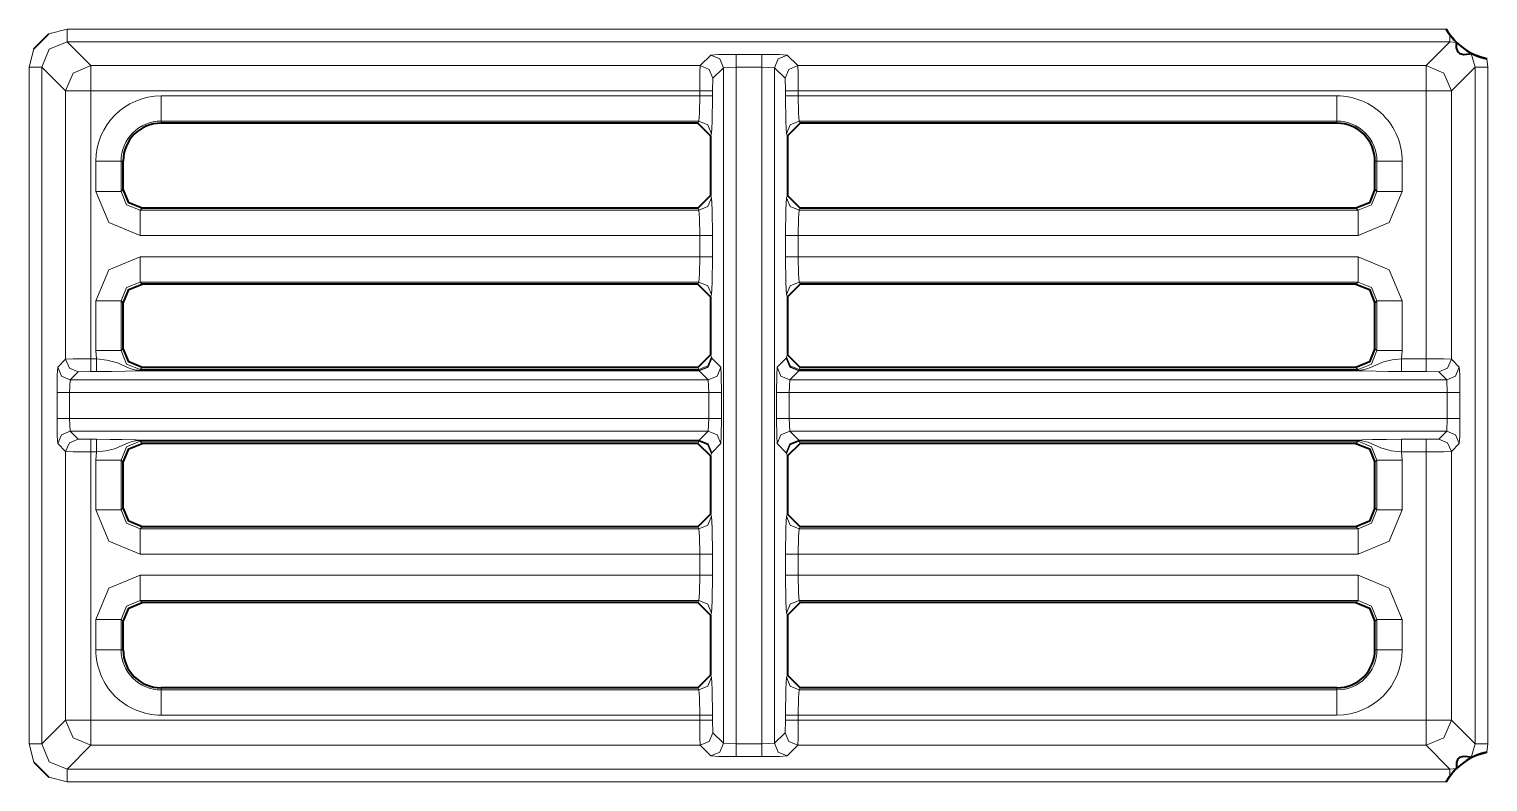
# Model space of a CAD drawing. Header units: millimetres. Extents: x 0 to 2941, y -405 to 1422.
# Drawn here: x 990.8 to 1048.6, y 488.2 to 518 of the extents above; entities that cross this region are included whole.
import ezdxf

# ---------------------------------------------------------------- set-up
doc = ezdxf.new("R2010")
doc.units = ezdxf.units.MM
doc.layers.add('FINE', color=9, linetype='Continuous')
doc.layers.add('OUTLINE', color=7, linetype='Continuous')

msp = doc.modelspace()

# ---------------------------------------------------------------- linework, layer by layer
at = {"layer": 'FINE', "lineweight": 9}
for p, q in [((992.329, 517.977), (991.602, 517.789)), ((1046.909, 517.977), (992.329, 517.977)), ((1047.054, 517.477), (1047.309, 517.444)), ((991.018, 517.205), (990.83, 516.478)), ((1017.804, 516.954), (1017.384, 516.534)), ((1019.83, 516.979), (1018.804, 516.979)), ((1021.249, 516.534), (1020.829, 516.954)), ((1047.896, 517.017), (1048.054, 516.478)), ((1048.554, 516.478), (1048.518, 516.801)), ((990.83, 516.478), (990.83, 489.703)), ((991.33, 489.703), (991.33, 516.478)), ((991.33, 516.478), (992.273, 515.534)), ((1017.884, 516.034), (1018.304, 516.454)), ((1018.304, 516.454), (1018.804, 516.479)), ((1018.304, 516.454), (1018.304, 489.727)), ((1018.804, 489.702), (1018.804, 516.479)), ((1018.804, 516.479), (1019.83, 516.479)), ((1019.83, 516.479), (1019.83, 489.702)), ((1019.83, 516.479), (1020.329, 516.454)), ((1020.329, 516.454), (1020.749, 516.034)), ((1020.329, 489.727), (1020.329, 516.454)), ((1046.11, 516.534), (1021.249, 516.534)), ((1048.554, 489.703), (1048.554, 516.478)), ((992.273, 515.534), (992.273, 504.921)), ((993.273, 515.534), (1017.371, 515.534)), ((1017.371, 515.534), (1017.371, 515.338)), ((1017.871, 515.534), (1017.884, 516.034)), ((1017.871, 515.338), (1017.871, 515.534)), ((1020.749, 516.034), (1020.762, 515.534)), ((1020.762, 515.534), (1020.762, 515.338)), ((1021.262, 515.338), (1021.262, 515.534)), ((1047.11, 504.921), (1047.11, 515.534)), ((1017.371, 515.338), (996.049, 515.338)), ((1042.584, 515.338), (1021.262, 515.338)), ((996.049, 514.259), (996.049, 514.34)), ((1042.584, 514.34), (1042.584, 514.259)), ((1017.793, 513.758), (1017.834, 513.84)), ((1020.799, 513.84), (1020.84, 513.758)), ((1044.085, 512.758), (1044.166, 512.758)), ((1045.165, 511.561), (1045.165, 512.758)), ((1017.293, 510.893), (1017.334, 510.812)), ((1017.834, 511.311), (1017.793, 511.394)), ((1020.84, 511.394), (1020.799, 511.311)), ((1021.299, 510.812), (1021.34, 510.893)), ((1043.336, 510.893), (1043.417, 510.812)), ((1043.417, 510.812), (1021.299, 510.812)), ((995.216, 509.813), (1017.371, 509.813)), ((1017.371, 509.813), (1017.371, 508.973)), ((1017.871, 508.973), (1017.871, 509.813)), ((1020.762, 509.813), (1020.762, 508.973)), ((1021.262, 509.813), (1043.417, 509.813)), ((1021.262, 508.973), (1021.262, 509.813)), ((1017.371, 508.973), (995.216, 508.973)), ((1043.417, 508.973), (1021.262, 508.973)), ((995.216, 507.975), (1017.334, 507.975)), ((995.298, 507.893), (995.216, 507.975)), ((1017.334, 507.975), (1017.293, 507.893)), ((1021.299, 507.975), (1043.417, 507.975)), ((1021.34, 507.893), (1021.299, 507.975)), ((1043.417, 507.975), (1043.336, 507.893)), ((1017.793, 507.393), (1017.834, 507.476)), ((1020.799, 507.476), (1020.84, 507.393)), ((993.469, 507.226), (993.469, 505.261)), ((1044.085, 507.145), (1044.166, 507.226)), ((1044.166, 507.226), (1044.166, 505.261)), ((1045.165, 505.261), (1045.165, 507.226)), ((993.469, 505.261), (993.499, 504.934)), ((994.549, 505.342), (994.467, 505.261)), ((1017.834, 505.011), (1017.793, 505.094)), ((1020.84, 505.094), (1020.799, 505.011)), ((1044.166, 505.261), (1044.085, 505.342)), ((992.273, 504.921), (991.958, 504.606)), ((995.216, 504.512), (995.298, 504.593)), ((1017.334, 504.512), (995.216, 504.512)), ((1017.293, 504.593), (1017.334, 504.512)), ((1017.334, 504.512), (1017.342, 504.48)), ((1017.842, 504.963), (1017.834, 505.011)), ((1018.199, 504.606), (1017.842, 504.963)), ((1020.799, 505.011), (1020.791, 504.963)), ((1021.291, 504.48), (1021.299, 504.512)), ((1043.336, 504.593), (1043.417, 504.512)), ((1047.425, 504.606), (1047.11, 504.921)), ((992.432, 503.606), (992.458, 504.106)), ((992.458, 504.106), (992.773, 504.422)), ((992.773, 504.422), (993.273, 504.434)), ((993.273, 504.434), (993.499, 504.434)), ((1017.342, 504.48), (995.216, 504.48)), ((995.216, 504.463), (1017.342, 504.463)), ((1017.699, 504.106), (1017.725, 503.606)), ((1020.908, 503.606), (1020.934, 504.106)), ((1020.934, 504.106), (1021.291, 504.463)), ((1046.926, 504.106), (1020.934, 504.106)), ((1043.417, 504.48), (1021.291, 504.48)), ((1021.291, 504.463), (1043.417, 504.463)), ((1045.134, 504.434), (1046.11, 504.434)), ((1046.11, 504.434), (1046.61, 504.422)), ((1046.61, 504.422), (1046.926, 504.106)), ((1046.926, 504.106), (1046.951, 503.606)), ((991.933, 503.606), (991.933, 502.581)), ((992.432, 503.606), (1017.725, 503.606)), ((1017.725, 503.606), (1017.725, 502.581)), ((1018.225, 502.581), (1018.225, 503.606)), ((1020.908, 503.606), (1046.951, 503.606)), ((1020.908, 502.581), (1020.908, 503.606)), ((1046.951, 503.606), (1046.951, 502.581)), ((1047.451, 502.581), (1047.451, 503.606)), ((1017.725, 502.581), (992.432, 502.581)), ((1017.725, 502.581), (1017.699, 502.081)), ((1046.951, 502.581), (1020.908, 502.581)), ((1020.934, 502.081), (1020.908, 502.581)), ((1046.951, 502.581), (1046.926, 502.081)), ((992.458, 502.081), (1017.699, 502.081)), ((992.773, 501.765), (992.458, 502.081)), ((993.273, 501.753), (992.773, 501.765)), ((993.499, 501.753), (993.273, 501.753)), ((1017.342, 501.724), (995.216, 501.724)), ((995.216, 501.707), (1017.342, 501.707)), ((995.298, 501.593), (995.216, 501.675)), ((995.216, 501.675), (1017.334, 501.675)), ((1017.334, 501.675), (1017.293, 501.593)), ((1017.342, 501.707), (1017.334, 501.675)), ((1017.699, 502.081), (1017.342, 501.724)), ((1020.934, 502.081), (1046.926, 502.081)), ((1021.291, 501.724), (1020.934, 502.081)), ((1043.417, 501.724), (1021.291, 501.724)), ((1021.291, 501.707), (1043.417, 501.707)), ((1021.299, 501.675), (1021.291, 501.707)), ((1021.299, 501.675), (1043.417, 501.675)), ((1021.34, 501.593), (1021.299, 501.675)), ((1043.417, 501.675), (1043.336, 501.593)), ((1046.11, 501.753), (1045.134, 501.753)), ((1046.61, 501.765), (1046.11, 501.753)), ((1046.926, 502.081), (1046.61, 501.765)), ((991.958, 501.581), (992.273, 501.266)), ((992.273, 501.266), (992.273, 490.647)), ((993.273, 501.253), (993.499, 501.253)), ((993.273, 490.647), (993.273, 501.253)), ((993.499, 501.253), (993.469, 500.926)), ((1017.793, 501.093), (1017.834, 501.176)), ((1017.834, 501.176), (1017.842, 501.224)), ((1020.799, 501.176), (1020.84, 501.093)), ((1045.134, 501.253), (1046.11, 501.253)), ((1045.165, 500.926), (1045.134, 501.253)), ((1046.11, 501.253), (1046.11, 490.647)), ((1047.11, 490.647), (1047.11, 501.266)), ((993.469, 500.926), (993.469, 498.961)), ((994.467, 500.926), (994.549, 500.845)), ((994.467, 498.961), (994.467, 500.926)), ((1044.085, 500.845), (1044.166, 500.926)), ((1044.166, 500.926), (1044.166, 498.961)), ((1045.165, 498.961), (1045.165, 500.926)), ((994.549, 499.042), (994.467, 498.961)), ((1017.834, 498.711), (1017.793, 498.794)), ((1020.84, 498.794), (1020.799, 498.711)), ((1044.166, 498.961), (1044.085, 499.042)), ((1017.293, 498.293), (1017.334, 498.212)), ((1021.299, 498.212), (1021.34, 498.293)), ((995.216, 497.213), (1017.371, 497.213)), ((1017.371, 497.213), (1017.371, 496.373)), ((1017.871, 496.373), (1017.871, 497.213)), ((1020.762, 497.213), (1020.762, 496.373)), ((1021.262, 497.213), (1043.417, 497.213)), ((1021.262, 496.373), (1021.262, 497.213)), ((1017.371, 496.373), (995.216, 496.373)), ((1043.417, 496.373), (1021.262, 496.373)), ((995.216, 495.375), (1017.334, 495.375)), ((995.298, 495.293), (995.216, 495.375)), ((1017.334, 495.375), (1017.293, 495.293)), ((1021.299, 495.375), (1043.417, 495.375)), ((1021.34, 495.293), (1021.299, 495.375)), ((1043.417, 495.375), (1043.336, 495.293)), ((1017.793, 494.793), (1017.834, 494.876)), ((1020.799, 494.876), (1020.84, 494.793)), ((993.469, 494.626), (993.469, 493.422)), ((994.467, 494.626), (994.549, 494.545)), ((994.467, 493.422), (994.467, 494.626)), ((1044.085, 494.545), (1044.166, 494.626)), ((1044.166, 494.626), (1044.166, 493.422)), ((1045.165, 493.422), (1045.165, 494.626)), ((994.549, 493.422), (994.467, 493.422)), ((1044.166, 493.422), (1044.085, 493.422)), ((1017.834, 492.34), (1017.793, 492.422)), ((1020.84, 492.422), (1020.799, 492.34)), ((996.049, 491.841), (996.049, 491.922)), ((1017.334, 491.841), (996.049, 491.841)), ((1017.293, 491.922), (1017.334, 491.841)), ((1021.299, 491.841), (1021.34, 491.922)), ((1042.584, 491.841), (1021.299, 491.841)), ((1042.584, 491.922), (1042.584, 491.841)), ((996.049, 490.842), (1017.371, 490.842)), ((1017.371, 490.842), (1017.371, 490.647)), ((1017.871, 490.647), (1017.871, 490.842)), ((1020.762, 490.842), (1020.762, 490.647)), ((1021.262, 490.842), (1042.584, 490.842)), ((1021.262, 490.647), (1021.262, 490.842)), ((992.273, 490.647), (991.33, 489.703)), ((1017.371, 490.647), (993.273, 490.647)), ((1017.884, 490.147), (1017.871, 490.647)), ((1018.304, 489.727), (1017.884, 490.147)), ((1020.749, 490.147), (1020.329, 489.727)), ((1020.762, 490.647), (1020.749, 490.147)), ((1046.11, 490.647), (1021.262, 490.647)), ((1048.054, 489.703), (1047.11, 490.647)), ((990.83, 489.703), (991.018, 488.976)), ((992.329, 488.704), (993.273, 489.647)), ((993.273, 489.647), (1017.384, 489.647)), ((1017.384, 489.647), (1017.804, 489.227)), ((1018.804, 489.702), (1018.304, 489.727)), ((1019.83, 489.702), (1018.804, 489.702)), ((1020.329, 489.727), (1019.83, 489.702)), ((1020.829, 489.227), (1021.249, 489.647)), ((1048.054, 489.703), (1047.896, 489.164)), ((1048.518, 489.379), (1048.554, 489.703)), ((991.602, 488.391), (992.329, 488.204)), ((1047.054, 488.704), (992.329, 488.704)), ((1047.309, 488.736), (1047.054, 488.704)), ((992.329, 488.204), (1046.909, 488.204))]:
    msp.add_line(p, q, dxfattribs=at)
for points in [[(992.329, 517.477), (992.329, 517.628), (992.329, 517.977)], [(991.33, 516.478), (991.622, 517.185), (992.329, 517.477)], [(992.329, 517.477), (1047.054, 517.477), (1046.11, 516.534)], [(1017.384, 516.534), (993.273, 516.534), (992.329, 517.477)], [(1047.054, 517.477), (1047.054, 517.556), (1047.054, 517.755)], [(1018.804, 516.979), (1018.106, 516.972), (1017.804, 516.954)], [(1018.304, 516.454), (1018.157, 516.807), (1017.804, 516.954)], [(1018.804, 516.479), (1018.804, 516.828), (1018.804, 516.979)], [(1019.83, 516.479), (1019.83, 516.828), (1019.83, 516.979)], [(1020.829, 516.954), (1020.527, 516.972), (1019.83, 516.979)], [(1020.329, 516.454), (1020.476, 516.807), (1020.829, 516.954)], [(991.33, 516.478), (991.179, 516.478), (990.83, 516.478)], [(993.273, 516.534), (992.566, 516.241), (992.273, 515.534)], [(993.273, 515.534), (993.273, 516.232), (993.273, 516.534)], [(1017.384, 516.534), (1017.375, 516.232), (1017.371, 515.534)], [(1017.884, 516.034), (1017.737, 516.387), (1017.384, 516.534)], [(1020.749, 516.034), (1020.896, 516.387), (1021.249, 516.534)], [(1021.262, 515.534), (1021.258, 516.232), (1021.249, 516.534)], [(1047.11, 515.534), (1046.817, 516.241), (1046.11, 516.534)], [(1046.11, 515.534), (1046.11, 516.232), (1046.11, 516.534)], [(1047.11, 515.534), (1048.054, 516.478), (1048.054, 489.703)], [(1048.554, 516.478), (1048.205, 516.478), (1048.054, 516.478)], [(993.273, 515.534), (992.575, 515.534), (992.273, 515.534)], [(993.499, 504.934), (993.273, 504.934), (993.273, 515.534)], [(1017.871, 515.534), (1017.72, 515.534), (1017.371, 515.534)], [(1020.762, 515.534), (1020.913, 515.534), (1021.262, 515.534)], [(1021.262, 515.534), (1046.11, 515.534), (1046.11, 504.934)], [(1047.11, 515.534), (1046.808, 515.534), (1046.11, 515.534)], [(996.049, 515.338), (996.049, 514.65), (996.049, 514.34)], [(1017.371, 515.338), (1017.36, 514.65), (1017.334, 514.34)], [(1017.871, 515.338), (1017.72, 515.338), (1017.371, 515.338)], [(1017.834, 513.84), (1017.86, 514.306), (1017.871, 515.338)], [(1021.262, 515.338), (1020.913, 515.338), (1020.762, 515.338)], [(1020.762, 515.338), (1020.773, 514.306), (1020.799, 513.84)], [(1021.299, 514.34), (1021.273, 514.65), (1021.262, 515.338)], [(1042.584, 514.34), (1042.584, 514.65), (1042.584, 515.338)], [(996.049, 514.34), (1017.334, 514.34), (1017.293, 514.259)], [(1017.834, 513.84), (1017.687, 514.193), (1017.334, 514.34)], [(1021.299, 514.34), (1020.946, 514.193), (1020.799, 513.84)], [(1021.34, 514.259), (1021.299, 514.34), (1042.584, 514.34)], [(993.469, 512.758), (994.157, 512.758), (994.467, 512.758)], [(993.469, 512.758), (993.469, 511.561), (993.98, 510.325), (995.216, 509.813)], [(994.549, 511.642), (994.467, 511.561), (994.467, 512.758), (994.549, 512.758)], [(1044.166, 512.758), (1044.166, 511.561), (1044.085, 511.642)], [(1044.166, 512.758), (1044.476, 512.758), (1045.165, 512.758)], [(993.469, 511.561), (994.157, 511.561), (994.467, 511.561)], [(995.216, 510.812), (994.685, 511.03), (994.467, 511.561)], [(1044.166, 511.561), (1043.948, 511.03), (1043.417, 510.812)], [(1043.417, 509.813), (1044.653, 510.325), (1045.165, 511.561)], [(1044.166, 511.561), (1044.476, 511.561), (1045.165, 511.561)], [(1017.334, 510.812), (995.216, 510.812), (995.298, 510.893)], [(1017.334, 510.812), (1017.687, 510.959), (1017.834, 511.311)], [(1017.871, 509.813), (1017.86, 510.846), (1017.834, 511.311)], [(1020.799, 511.311), (1020.773, 510.846), (1020.762, 509.813)], [(1020.799, 511.311), (1020.946, 510.959), (1021.299, 510.812)], [(995.216, 509.813), (995.216, 510.502), (995.216, 510.812)], [(1017.334, 510.812), (1017.36, 510.502), (1017.371, 509.813)], [(1021.262, 509.813), (1021.273, 510.502), (1021.299, 510.812)], [(1043.417, 510.812), (1043.417, 510.502), (1043.417, 509.813)], [(1017.371, 509.813), (1017.72, 509.813), (1017.871, 509.813)], [(1020.762, 509.813), (1020.913, 509.813), (1021.262, 509.813)], [(995.216, 508.973), (993.98, 508.462), (993.469, 507.226)], [(995.216, 507.975), (995.216, 508.285), (995.216, 508.973)], [(1017.371, 508.973), (1017.36, 508.285), (1017.334, 507.975)], [(1017.371, 508.973), (1017.72, 508.973), (1017.871, 508.973)], [(1017.834, 507.476), (1017.86, 507.941), (1017.871, 508.973)], [(1020.762, 508.973), (1020.913, 508.973), (1021.262, 508.973)], [(1020.762, 508.973), (1020.773, 507.941), (1020.799, 507.476)], [(1021.299, 507.975), (1021.273, 508.285), (1021.262, 508.973)], [(1043.417, 507.975), (1043.417, 508.285), (1043.417, 508.973)], [(1045.165, 507.226), (1044.653, 508.462), (1043.417, 508.973)], [(994.467, 507.226), (994.685, 507.757), (995.216, 507.975)], [(1017.334, 507.975), (1017.687, 507.828), (1017.834, 507.476)], [(1020.799, 507.476), (1020.946, 507.828), (1021.299, 507.975)], [(1043.417, 507.975), (1043.948, 507.757), (1044.166, 507.226)], [(993.469, 507.226), (994.157, 507.226), (994.467, 507.226)], [(994.467, 505.261), (994.467, 507.226), (994.549, 507.145)], [(1044.166, 507.226), (1044.476, 507.226), (1045.165, 507.226)], [(993.469, 505.261), (994.157, 505.261), (994.467, 505.261)], [(995.216, 504.48), (995.216, 504.501), (995.216, 504.512), (994.685, 504.73), (994.467, 505.261)], [(1044.166, 505.261), (1043.948, 504.73), (1043.417, 504.512)], [(1044.166, 505.261), (1044.476, 505.261), (1045.165, 505.261)], [(1046.11, 504.934), (1045.134, 504.934), (1045.165, 505.261)], [(991.958, 504.606), (991.94, 504.304), (991.933, 503.606)], [(991.958, 504.606), (992.105, 504.253), (992.458, 504.106)], [(993.273, 504.934), (992.575, 504.93), (992.273, 504.921)], [(992.273, 504.921), (992.42, 504.568), (992.773, 504.422)], [(993.273, 504.934), (993.273, 504.585), (993.273, 504.434)], [(993.499, 504.934), (993.499, 504.585), (993.499, 504.434)], [(995.216, 504.48), (995.146, 504.482), (995.059, 504.491), (994.819, 504.551), (994.32, 504.773), (993.906, 504.884), (993.499, 504.934)], [(1017.334, 504.512), (1017.687, 504.659), (1017.834, 505.011)], [(1017.342, 504.48), (1017.694, 504.623), (1017.842, 504.963)], [(1017.342, 504.463), (1017.695, 504.61), (1017.842, 504.963)], [(1017.699, 504.106), (1018.052, 504.253), (1018.199, 504.606)], [(1018.225, 503.606), (1018.217, 504.304), (1018.199, 504.606)], [(1020.791, 504.963), (1020.434, 504.606), (1020.416, 504.304), (1020.409, 503.606)], [(1020.434, 504.606), (1020.581, 504.253), (1020.934, 504.106)], [(1020.791, 504.963), (1020.939, 504.623), (1021.291, 504.48)], [(1020.791, 504.963), (1020.938, 504.61), (1021.291, 504.463)], [(1020.799, 505.011), (1020.946, 504.659), (1021.299, 504.512)], [(1043.417, 504.512), (1021.299, 504.512), (1021.34, 504.593)], [(1045.134, 504.934), (1044.77, 504.891), (1044.427, 504.813), (1043.909, 504.588), (1043.772, 504.537), (1043.666, 504.508), (1043.52, 504.485), (1043.45, 504.48), (1043.417, 504.48)], [(1043.417, 504.48), (1043.417, 504.501), (1043.417, 504.512)], [(1045.134, 504.434), (1045.134, 504.585), (1045.134, 504.934)], [(1046.11, 504.434), (1046.11, 504.585), (1046.11, 504.934)], [(1047.11, 504.921), (1046.808, 504.93), (1046.11, 504.934)], [(1046.61, 504.422), (1046.964, 504.568), (1047.11, 504.921)], [(1046.926, 504.106), (1047.279, 504.253), (1047.425, 504.606)], [(1047.451, 503.606), (1047.444, 504.304), (1047.425, 504.606)], [(1017.342, 504.463), (1017.699, 504.106), (992.458, 504.106)], [(993.499, 504.434), (994.091, 504.437), (994.639, 504.447), (995.047, 504.459), (995.155, 504.463), (995.189, 504.463), (995.216, 504.463)], [(995.216, 504.48), (995.216, 504.468), (995.216, 504.463)], [(1017.342, 504.48), (1017.342, 504.468), (1017.342, 504.463)], [(1021.291, 504.463), (1021.291, 504.468), (1021.291, 504.48)], [(1043.417, 504.463), (1043.417, 504.468), (1043.417, 504.48)], [(1043.417, 504.463), (1043.43, 504.463), (1043.457, 504.463), (1043.516, 504.462), (1043.565, 504.46), (1043.64, 504.458), (1044.133, 504.443), (1044.604, 504.437), (1045.134, 504.434)], [(991.933, 503.606), (992.083, 503.606), (992.432, 503.606)], [(992.458, 502.081), (992.432, 502.581), (992.432, 503.606)], [(1017.725, 503.606), (1018.074, 503.606), (1018.225, 503.606)], [(1020.409, 503.606), (1020.559, 503.606), (1020.908, 503.606)], [(1020.409, 503.606), (1020.409, 502.581), (1020.416, 501.883), (1020.434, 501.581)], [(1046.951, 503.606), (1047.3, 503.606), (1047.451, 503.606)], [(991.933, 502.581), (992.083, 502.581), (992.432, 502.581)], [(991.933, 502.581), (991.94, 501.883), (991.958, 501.581)], [(1017.725, 502.581), (1018.074, 502.581), (1018.225, 502.581)], [(1017.842, 501.224), (1018.199, 501.581), (1018.217, 501.883), (1018.225, 502.581)], [(1020.409, 502.581), (1020.559, 502.581), (1020.908, 502.581)], [(1046.951, 502.581), (1047.3, 502.581), (1047.451, 502.581)], [(1047.11, 501.266), (1047.425, 501.581), (1047.444, 501.883), (1047.451, 502.581)], [(991.958, 501.581), (992.105, 501.934), (992.458, 502.081)], [(992.273, 501.266), (992.42, 501.619), (992.773, 501.765)], [(993.273, 501.253), (993.273, 501.602), (993.273, 501.753)], [(993.499, 501.253), (993.499, 501.602), (993.499, 501.753)], [(995.216, 501.724), (995.203, 501.724), (995.176, 501.724), (995.117, 501.725), (995.068, 501.727), (994.994, 501.729), (994.5, 501.744), (994.029, 501.75), (993.499, 501.753)], [(993.499, 501.253), (993.863, 501.296), (994.206, 501.374), (994.724, 501.599), (994.861, 501.649), (994.968, 501.679), (995.113, 501.702), (995.183, 501.706), (995.216, 501.707)], [(994.467, 500.926), (994.685, 501.457), (995.216, 501.675)], [(995.216, 501.707), (995.216, 501.719), (995.216, 501.724)], [(995.216, 501.675), (995.216, 501.686), (995.216, 501.707)], [(1017.334, 501.675), (1017.687, 501.528), (1017.834, 501.176)], [(1017.342, 501.724), (1017.695, 501.577), (1017.842, 501.224)], [(1017.342, 501.724), (1017.342, 501.719), (1017.342, 501.707)], [(1017.342, 501.707), (1017.694, 501.564), (1017.842, 501.224)], [(1017.699, 502.081), (1018.052, 501.934), (1018.199, 501.581)], [(1020.434, 501.581), (1020.581, 501.934), (1020.934, 502.081)], [(1020.791, 501.224), (1020.938, 501.577), (1021.291, 501.724)], [(1020.791, 501.224), (1020.939, 501.564), (1021.291, 501.707)], [(1020.799, 501.176), (1020.946, 501.528), (1021.299, 501.675)], [(1021.291, 501.707), (1021.291, 501.719), (1021.291, 501.724)], [(1045.134, 501.753), (1044.542, 501.75), (1043.994, 501.74), (1043.586, 501.728), (1043.478, 501.724), (1043.444, 501.724), (1043.417, 501.724)], [(1043.417, 501.724), (1043.417, 501.719), (1043.417, 501.707)], [(1043.417, 501.707), (1043.487, 501.705), (1043.574, 501.696), (1043.814, 501.636), (1044.314, 501.414), (1044.727, 501.303), (1045.134, 501.253)], [(1043.417, 501.675), (1043.417, 501.686), (1043.417, 501.707)], [(1043.417, 501.675), (1043.948, 501.457), (1044.166, 500.926)], [(1045.134, 501.753), (1045.134, 501.602), (1045.134, 501.253)], [(1046.11, 501.753), (1046.11, 501.602), (1046.11, 501.253)], [(1046.61, 501.765), (1046.964, 501.619), (1047.11, 501.266)], [(1046.926, 502.081), (1047.279, 501.934), (1047.425, 501.581)], [(992.273, 501.266), (992.575, 501.257), (993.273, 501.253)], [(1020.434, 501.581), (1020.791, 501.224), (1020.799, 501.176)], [(1046.11, 501.253), (1046.808, 501.257), (1047.11, 501.266)], [(993.469, 500.926), (994.157, 500.926), (994.467, 500.926)], [(1044.166, 500.926), (1044.476, 500.926), (1045.165, 500.926)], [(993.469, 498.961), (994.157, 498.961), (994.467, 498.961)], [(993.469, 498.961), (993.98, 497.725), (995.216, 497.213)], [(995.216, 498.212), (994.685, 498.43), (994.467, 498.961)], [(1044.166, 498.961), (1043.948, 498.43), (1043.417, 498.212)], [(1043.417, 497.213), (1044.653, 497.725), (1045.165, 498.961)], [(1044.166, 498.961), (1044.476, 498.961), (1045.165, 498.961)], [(1017.334, 498.212), (995.216, 498.212), (995.298, 498.293)], [(995.216, 497.213), (995.216, 497.902), (995.216, 498.212)], [(1017.834, 498.711), (1017.687, 498.359), (1017.334, 498.212)], [(1017.334, 498.212), (1017.36, 497.902), (1017.371, 497.213)], [(1017.871, 497.213), (1017.86, 498.246), (1017.834, 498.711)], [(1020.799, 498.711), (1020.773, 498.246), (1020.762, 497.213)], [(1021.299, 498.212), (1020.946, 498.359), (1020.799, 498.711)], [(1021.262, 497.213), (1021.273, 497.902), (1021.299, 498.212)], [(1043.336, 498.293), (1043.417, 498.212), (1021.299, 498.212)], [(1043.417, 497.213), (1043.417, 497.902), (1043.417, 498.212)], [(1017.871, 497.213), (1017.72, 497.213), (1017.371, 497.213)], [(1021.262, 497.213), (1020.913, 497.213), (1020.762, 497.213)], [(995.216, 496.373), (993.98, 495.862), (993.469, 494.626)], [(995.216, 495.375), (995.216, 495.685), (995.216, 496.373)], [(1017.371, 496.373), (1017.36, 495.685), (1017.334, 495.375)], [(1017.871, 496.373), (1017.72, 496.373), (1017.371, 496.373)], [(1017.834, 494.876), (1017.86, 495.341), (1017.871, 496.373)], [(1021.262, 496.373), (1020.913, 496.373), (1020.762, 496.373)], [(1020.762, 496.373), (1020.773, 495.341), (1020.799, 494.876)], [(1021.299, 495.375), (1021.273, 495.685), (1021.262, 496.373)], [(1043.417, 495.375), (1043.417, 495.685), (1043.417, 496.373)], [(1045.165, 494.626), (1044.653, 495.862), (1043.417, 496.373)], [(994.467, 494.626), (994.685, 495.157), (995.216, 495.375)], [(1017.834, 494.876), (1017.687, 495.228), (1017.334, 495.375)], [(1021.299, 495.375), (1020.946, 495.228), (1020.799, 494.876)], [(1043.417, 495.375), (1043.948, 495.157), (1044.166, 494.626)], [(994.467, 494.626), (994.157, 494.626), (993.469, 494.626)], [(1045.165, 494.626), (1044.476, 494.626), (1044.166, 494.626)], [(994.467, 493.422), (994.157, 493.422), (993.469, 493.422)], [(1045.165, 493.422), (1044.476, 493.422), (1044.166, 493.422)], [(996.049, 490.842), (996.049, 491.531), (996.049, 491.841)], [(1017.334, 491.841), (1017.687, 491.988), (1017.834, 492.34)], [(1017.334, 491.841), (1017.36, 491.531), (1017.371, 490.842)], [(1017.871, 490.842), (1017.86, 491.875), (1017.834, 492.34)], [(1020.799, 492.34), (1020.773, 491.875), (1020.762, 490.842)], [(1020.799, 492.34), (1020.946, 491.988), (1021.299, 491.841)], [(1021.262, 490.842), (1021.273, 491.531), (1021.299, 491.841)], [(1042.584, 490.842), (1042.584, 491.531), (1042.584, 491.841)], [(1017.371, 490.842), (1017.72, 490.842), (1017.871, 490.842)], [(1020.762, 490.842), (1020.913, 490.842), (1021.262, 490.842)], [(993.273, 490.647), (992.575, 490.647), (992.273, 490.647)], [(992.273, 490.647), (992.566, 489.94), (993.273, 489.647)], [(993.273, 489.647), (993.273, 489.949), (993.273, 490.647)], [(1017.871, 490.647), (1017.72, 490.647), (1017.371, 490.647)], [(1017.371, 490.647), (1017.375, 489.949), (1017.384, 489.647)], [(1017.884, 490.147), (1017.737, 489.794), (1017.384, 489.647)], [(1020.749, 490.147), (1020.896, 489.794), (1021.249, 489.647)], [(1020.762, 490.647), (1020.913, 490.647), (1021.262, 490.647)], [(1021.249, 489.647), (1021.258, 489.949), (1021.262, 490.647)], [(1047.11, 490.647), (1046.808, 490.647), (1046.11, 490.647)], [(1046.11, 489.647), (1046.817, 489.94), (1047.11, 490.647)], [(1046.11, 489.647), (1046.11, 489.949), (1046.11, 490.647)], [(991.33, 489.703), (991.179, 489.703), (990.83, 489.703)], [(992.329, 488.704), (991.622, 488.996), (991.33, 489.703)], [(1018.304, 489.727), (1018.157, 489.374), (1017.804, 489.227)], [(1018.804, 489.702), (1018.804, 489.353), (1018.804, 489.202)], [(1019.83, 489.702), (1019.83, 489.353), (1019.83, 489.202)], [(1020.329, 489.727), (1020.476, 489.374), (1020.829, 489.227)], [(1021.249, 489.647), (1046.11, 489.647), (1047.054, 488.704)], [(1048.554, 489.703), (1048.205, 489.703), (1048.054, 489.703)], [(1017.804, 489.227), (1018.106, 489.209), (1018.804, 489.202)], [(1018.804, 489.202), (1019.83, 489.202), (1020.527, 489.209), (1020.829, 489.227)], [(992.329, 488.204), (992.329, 488.552), (992.329, 488.704)], [(1047.054, 488.426), (1047.054, 488.625), (1047.054, 488.704)]]:
    msp.add_lwpolyline(points, dxfattribs=at)
for points in [[(996.049, 515.338, 0.414184), (993.469, 512.758)], [(1045.165, 512.758, 0.414243), (1042.584, 515.338)], [(996.049, 514.34, 0.414214), (994.467, 512.758)], [(1044.166, 512.758, 0.414214), (1042.584, 514.34)], [(993.469, 493.422, 0.414243), (996.049, 490.842)], [(994.467, 493.422, 0.414277), (996.049, 491.841)], [(1042.584, 491.841, 0.41415), (1044.166, 493.422)], [(1042.584, 490.842, 0.414184), (1045.165, 493.422)]]:
    msp.add_lwpolyline(points, format="xyb", dxfattribs=at)
at = {"layer": 'OUTLINE', "lineweight": 40}
for p, q in [((991.018, 517.205), (991.602, 517.789)), ((1017.293, 514.259), (996.049, 514.259)), ((1017.293, 514.259), (1017.793, 513.758)), ((1017.793, 513.758), (1017.793, 511.394)), ((1020.84, 513.758), (1021.34, 514.259)), ((1020.84, 513.758), (1020.84, 511.394)), ((1042.584, 514.259), (1021.34, 514.259)), ((994.549, 511.642), (994.549, 512.758)), ((1044.085, 511.642), (1044.085, 512.758)), ((1017.293, 510.893), (995.298, 510.893)), ((1017.793, 511.394), (1017.293, 510.893)), ((1021.34, 510.893), (1020.84, 511.394)), ((1043.336, 510.893), (1021.34, 510.893)), ((1017.293, 507.893), (995.298, 507.893)), ((1017.293, 507.893), (1017.793, 507.393)), ((1020.84, 507.393), (1021.34, 507.893)), ((1020.84, 507.393), (1020.84, 505.094)), ((1043.336, 507.893), (1021.34, 507.893)), ((1044.085, 505.342), (1044.085, 507.145)), ((1021.34, 504.593), (1020.84, 505.094)), ((1043.336, 504.593), (1021.34, 504.593)), ((1017.293, 501.593), (995.298, 501.593)), ((1017.293, 501.593), (1017.793, 501.093)), ((1017.793, 501.093), (1017.793, 498.794)), ((1020.84, 501.093), (1021.34, 501.593)), ((1020.84, 501.093), (1020.84, 498.794)), ((1043.336, 501.593), (1021.34, 501.593)), ((1044.085, 499.042), (1044.085, 500.845)), ((1017.793, 498.794), (1017.293, 498.293)), ((1021.34, 498.293), (1020.84, 498.794)), ((1043.336, 498.293), (1021.34, 498.293)), ((1017.293, 495.293), (995.298, 495.293)), ((1017.293, 495.293), (1017.793, 494.793)), ((1020.84, 494.793), (1021.34, 495.293)), ((1043.336, 495.293), (1021.34, 495.293)), ((1017.793, 494.793), (1017.793, 492.422)), ((1020.84, 494.793), (1020.84, 492.422)), ((994.549, 493.422), (994.549, 494.545)), ((1044.085, 493.422), (1044.085, 494.545)), ((1017.793, 492.422), (1017.293, 491.922)), ((1017.293, 491.922), (996.049, 491.922)), ((991.018, 488.976), (991.602, 488.391)), ((1046.909, 488.204), (1047.054, 488.426))]:
    msp.add_line(p, q, dxfattribs=at)
for points in [[(1047.309, 517.444), (1047.297, 517.46), (1047.251, 517.511), (1047.137, 517.645), (1047.054, 517.755), (1046.909, 517.977)], [(1047.309, 517.444), (1047.302, 517.379), (1047.307, 517.233), (1047.336, 517.139), (1047.391, 517.062), (1047.404, 517.05), (1047.411, 517.045), (1047.414, 517.043), (1047.416, 517.041), (1047.419, 517.039), (1047.421, 517.037), (1047.425, 517.035), (1047.432, 517.029), (1047.452, 517.018), (1047.495, 516.999), (1047.593, 516.978), (1047.848, 517.004), (1047.896, 517.017)], [(1048.518, 516.801), (1048.277, 516.867), (1048.093, 516.933), (1047.962, 516.989), (1047.912, 517.011), (1047.896, 517.017)], [(995.298, 510.893), (994.768, 511.113), (994.549, 511.642)], [(1044.085, 511.642), (1043.865, 511.113), (1043.336, 510.893)], [(994.549, 505.342), (994.549, 507.145), (994.768, 507.674), (995.298, 507.893)], [(1017.793, 507.393), (1017.793, 505.094), (1017.293, 504.593)], [(1043.336, 507.893), (1043.865, 507.674), (1044.085, 507.145)], [(1017.293, 504.593), (995.298, 504.593), (994.768, 504.813), (994.549, 505.342)], [(1044.085, 505.342), (1043.865, 504.813), (1043.336, 504.593)], [(994.549, 499.042), (994.549, 500.845), (994.768, 501.374), (995.298, 501.593)], [(1043.336, 501.593), (1043.865, 501.374), (1044.085, 500.845)], [(1017.293, 498.293), (995.298, 498.293), (994.768, 498.513), (994.549, 499.042)], [(1044.085, 499.042), (1043.865, 498.513), (1043.336, 498.293)], [(994.549, 494.545), (994.768, 495.074), (995.298, 495.293)], [(1043.336, 495.293), (1043.865, 495.074), (1044.085, 494.545)], [(1042.584, 491.922), (1021.34, 491.922), (1020.84, 492.422)], [(1047.896, 489.164), (1047.822, 489.183), (1047.652, 489.205), (1047.541, 489.195), (1047.446, 489.16), (1047.431, 489.15), (1047.424, 489.146), (1047.421, 489.144), (1047.419, 489.142), (1047.417, 489.141), (1047.414, 489.139), (1047.412, 489.137), (1047.408, 489.134), (1047.399, 489.126), (1047.381, 489.108), (1047.351, 489.069), (1047.312, 488.972), (1047.309, 488.737)], [(1047.896, 489.164), (1047.915, 489.171), (1047.98, 489.2), (1048.146, 489.268), (1048.365, 489.34), (1048.518, 489.379)], [(1047.054, 488.426), (1047.188, 488.597), (1047.267, 488.688), (1047.301, 488.725), (1047.309, 488.736)]]:
    msp.add_lwpolyline(points, dxfattribs=at)
for points in [[(1046.909, 517.977, 0.207917), (1048.518, 516.801)], [(996.049, 514.258, 0.414197), (994.549, 512.758)], [(1044.085, 512.758, 0.41423), (1042.584, 514.258)], [(994.549, 493.422, 0.41423), (996.049, 491.922)], [(1042.584, 491.922, 0.414197), (1044.085, 493.422)], [(1048.518, 489.379, 0.207995), (1046.909, 488.204)]]:
    msp.add_lwpolyline(points, format="xyb", dxfattribs=at)

doc.saveas('drawing.dxf')
